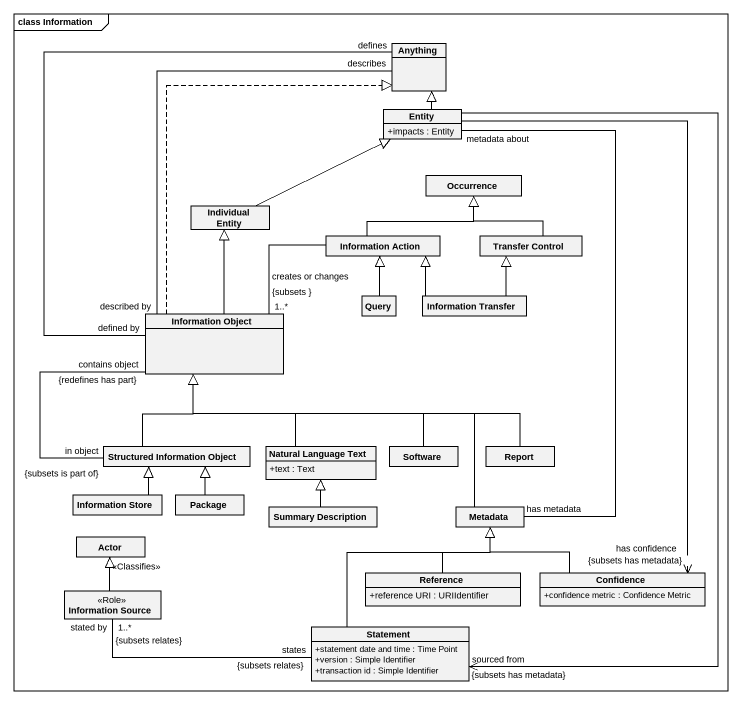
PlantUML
@startuml
mainframe class Information
hide circle
hide empty members
skinparam classAttributeIconSize 0
class Anything
class "Entity" as Entity_ {
  +impacts : Entity
}
class Occurrence
class "Individual Entity" as Individual_Entity
class "Information Action" as Information_Action
class "Transfer Control" as Transfer_Control
class Query
class "Information Transfer" as Information_Transfer
class "Information Object" as Information_Object
class "Structured Information Object" as Structured_Information
class "Natural Language Text" as Natural_Language_Text {
  +text : Text
}
class Software
class Report
class "Information Store" as Information_Store
class "Package" as Package_
class "Actor" as Actor_
class "Summary Description" as Summary_Description
class Metadata
class Reference {
  +reference URI : URIIdentifier
}
class Confidence {
  +confidence metric : Confidence Metric
}
class "Information Source" as Information_Source <<Role>>
class Statement {
  +statement date and time : Time Point
  +version : Simple Identifier
  +transaction id : Simple Identifier
}
Anything "defines" -- "defined by" Information_Object
Entity_ -up-|> Anything
Entity_ --> "sourced from\n{subsets has metadata}" Statement
Individual_Entity -right-|> Entity_
Information_Action -up-|> Occurrence
Information_Action -left- "{subsets }\n1..*\ncreates or changes" Information_Object
Transfer_Control -up-|> Occurrence
Query -up-|> Information_Action
Information_Transfer -up-|> Information_Action
Information_Transfer -up-|> Transfer_Control
Information_Object .up.|> Anything
Information_Object "described by" -up- "describes" Anything
Information_Object -up-|> Individual_Entity
Structured_Information -up-|> Information_Object
Structured_Information "in object\n{subsets is part of}" -up- "contains object\n{redefines has part}" Information_Object
Natural_Language_Text -up-|> Information_Object
Software -left-|> Information_Object
Report -left-|> Information_Object
Information_Store -up-|> Structured_Information
Package_ -up-|> Structured_Information
Summary_Description -up-|> Natural_Language_Text
Metadata "has metadata" -up- "metadata about" Entity_
Metadata -up-|> Information_Object
Reference -up-|> Metadata
Confidence "has confidence\n{subsets has metadata}" <-up- Entity_
Confidence -left-|> Metadata
Information_Source -up-|> Actor_ : <<Classifies>>
Information_Source "stated by\n1..*\n{subsets relates}" -right- "states\n{subsets relates}" Statement
Statement -up-|> Metadata
@enduml
